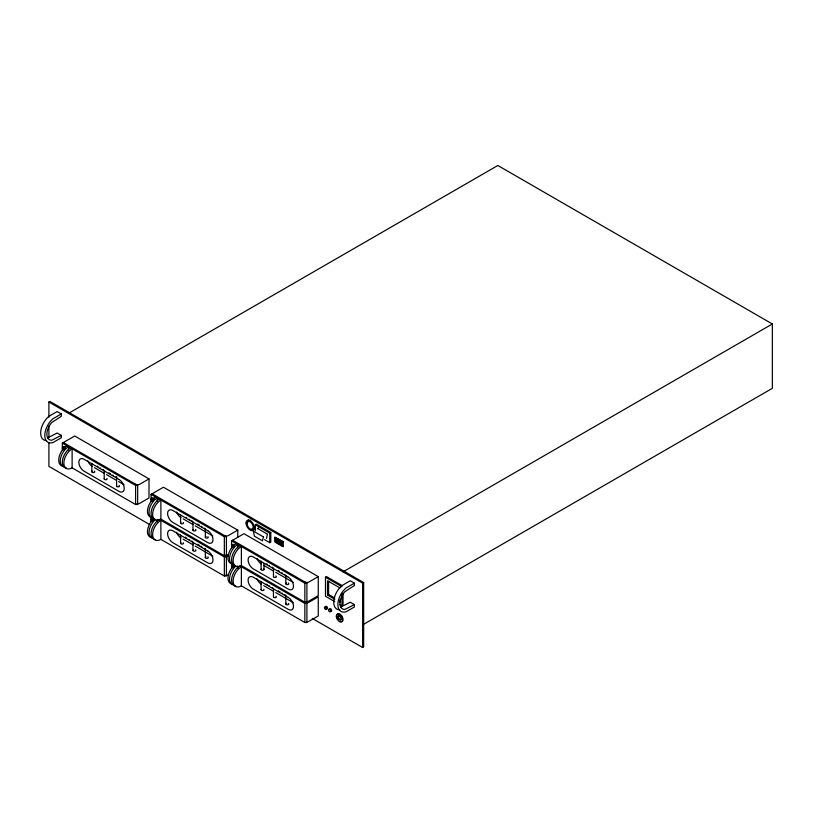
<?xml version="1.0" encoding="UTF-8"?>
<svg xmlns="http://www.w3.org/2000/svg" width="813" height="813" viewBox="0 0 813 813"><rect width="100%" height="100%" fill="white"/><g stroke="black" fill="none" stroke-linecap="round" stroke-linejoin="round"><path stroke-width="1.22" d="M257.436 528.684L258.666 527.901M266.532 538.399L267.436 534.151L257.63 528.491M48.902 417.171L48.902 402.029L49.939 401.439L363.665 582.565L363.665 646.914L362.639 647.514L312.283 618.439M61.29 435.402L51.686 440.26A12.022 6.941 -60 0 1 46.859 434.203A12.022 6.941 -60 0 1 51.686 422.557L61.29 416.327L61.29 413.949L53.038 418.715A14.959 8.638 -60 0 0 44.776 435.402A14.959 8.638 -60 0 0 53.038 442.546L61.29 437.78L61.29 435.402L57.164 433.014L47.561 437.882M68.516 413.35L497.83 165.486L772.35 323.981L772.35 388.329L362.73 624.821M62.327 450.29L62.327 443.146L74.705 435.992L149.013 478.898L149.013 497.963L139.724 503.318A2.917 1.687 0 0 1 136.899 503.755M149.013 478.898L139.724 484.253A2.917 1.687 0 0 1 135.598 484.253M151.076 501.54L151.076 494.385L163.464 487.231L237.762 530.137L237.762 537.281M237.762 530.137L228.473 535.493A2.917 1.687 0 0 1 224.347 535.493M255.312 530.726L255.312 524.771L256.339 524.172L270.79 532.515L270.79 542.047L269.753 542.647L264.601 539.669M231.573 548.013L231.573 540.858L243.961 533.714L318.259 576.61L318.259 595.675L308.97 601.041A2.917 1.687 0 0 1 306.908 601.529M255.312 524.771L269.753 533.115L270.79 532.515M274.916 537.281L283.178 542.047L283.178 546.814L274.916 542.047L274.916 537.281L283.686 541.753M275.953 537.881L274.916 538.48L282.141 542.647L283.178 542.047M275.434 541.753L281.623 545.33L281.623 542.942L275.434 539.365L275.434 541.753L276.471 541.153L281.623 544.141M283.178 545.625L282.141 546.224L282.141 542.647M318.259 576.61L308.97 581.976A2.917 1.687 0 0 1 304.845 581.976M334.773 601.63L325.485 596.275L325.485 577.21L326.521 576.61L341.999 585.543L350.251 580.777L354.387 583.165L354.387 585.543L344.783 591.773A12.022 6.941 -60 0 0 339.946 603.419A12.022 6.941 -60 0 0 344.783 609.476L354.387 604.618L354.387 606.996L346.125 611.762A14.959 8.638 -60 0 1 337.873 604.618A14.959 8.638 -60 0 1 346.125 587.931L354.387 583.165M343.035 571.844L772.35 323.981M339.936 587.931L327.548 580.777L327.548 595.075L328.584 594.486L334.773 598.063M48.902 402.029L362.639 583.165L363.665 582.565M339.936 604.618L341.999 605.807L343.035 605.207L343.035 593.297M340.657 607.098L350.251 602.23L354.387 604.618M62.327 443.146L135.598 485.442L137.661 485.442L137.661 504.517L135.598 504.517L72.123 467.871A11.677 6.738 -60 0 1 63.871 463.105A11.677 6.738 -60 0 1 72.123 448.806L72.123 467.871M224.347 536.692L226.41 536.692L226.41 555.757L224.347 555.757L224.347 536.692L151.076 494.385M155.202 539.578A11.677 6.738 -60 0 1 151.36 531.082A11.677 6.738 -60 0 1 159.328 519.405L224.347 556.946L226.41 556.946L226.41 576.01L224.347 576.01L160.883 539.375A11.677 6.738 -60 0 1 152.62 534.608A11.677 6.738 -60 0 1 160.883 520.3L160.883 539.375M304.845 583.165L306.908 583.165L306.908 602.23L304.845 602.23L304.845 583.165L231.573 540.858M235.699 586.061A11.677 6.738 -60 0 1 231.857 577.555A11.677 6.738 -60 0 1 239.825 565.889L304.845 603.419L306.908 603.419L306.908 622.484L304.845 622.484L241.38 585.848A11.677 6.738 -60 0 1 233.118 581.082A11.677 6.738 -60 0 1 241.38 566.783L241.38 585.848M61.29 413.949L57.164 411.561L48.902 416.327A14.959 8.638 -60 0 0 40.721 431.601A14.959 8.638 -60 0 0 46.666 440.565M275.953 541.458L281.105 544.436M325.485 577.21L341.999 586.742M63.353 442.546L137.661 485.442M152.112 493.786L226.41 536.692M232.609 540.259L306.908 583.165M327.548 595.075L334.773 599.252M94.44 467.648L104.308 473.349M106.503 474.609L116.371 480.31M118.566 481.57L124.054 484.741M183.199 518.887L193.067 524.588M195.262 525.848L212.803 535.98M263.697 565.36L273.564 571.061M275.759 572.332L293.3 582.454M160.883 519.111L160.883 500.046A11.677 6.738 -60 0 0 152.62 514.344A11.677 6.738 -60 0 0 160.883 519.111L226.41 556.946M241.38 565.584L241.38 546.519A11.677 6.738 -60 0 0 233.118 560.818A11.677 6.738 -60 0 0 241.38 565.584L306.908 603.419M183.199 539.151L193.067 544.842M195.262 546.112L212.803 556.244M263.697 585.624L273.564 591.315M275.759 592.586L293.3 602.718M149.775 524.619L48.902 466.377L48.902 442.404M362.639 583.165L362.639 647.514M341.999 593.886L341.999 605.807M339.936 599.842L339.936 602.23M328.584 581.376L328.584 594.486M304.845 603.419L304.845 622.484M285.841 575.421L285.841 583.754M285.841 595.675L285.841 604.018M273.463 568.267L273.463 576.61M273.463 588.531L273.463 596.864M269.753 533.115L269.753 542.647M263.991 563.5L263.991 569.456M261.075 561.122L261.075 569.456M261.075 581.376L261.075 589.72M237.762 548.013L237.762 544.436A11.677 6.738 -60 0 0 229.794 556.102A11.677 6.738 -60 0 0 233.636 564.608M237.762 565.889L237.762 568.267M231.573 563.5L231.573 568.267M224.347 556.946L224.347 576.01M205.343 528.938L205.343 537.281M205.343 549.202L205.343 557.545M192.966 521.794L192.966 530.137M192.966 542.047L192.966 550.391M180.577 514.639L180.577 522.983M180.577 534.903L180.577 543.247M157.265 501.54L157.265 497.963A11.677 6.738 -60 0 0 149.297 509.629A11.677 6.738 -60 0 0 153.139 518.135M157.265 519.405L157.265 521.794M151.076 517.027L151.076 521.794M135.598 485.442L135.598 504.517M116.594 476.509L116.594 486.042M104.206 470.554L104.206 478.898M91.828 463.4L91.828 471.743M68.516 450.29L68.516 446.723A11.677 6.738 -60 0 0 60.538 458.39A11.677 6.738 -60 0 0 64.39 466.896M48.902 426.002L48.902 437.364M336.948 616.925A4.38 2.53 60 0 1 339.133 613.805A4.38 2.53 60 0 1 342.923 618.52A4.38 2.53 60 0 1 340.738 621.64M337.751 618.988A4.38 2.53 60 0 1 337.253 617.961M106.93 478.471A1.463 0.843 0 0 1 105.67 479.731A1.463 0.843 0 0 1 104.399 478.471M63.394 447.648A1.463 0.843 60 0 1 64.115 446.601A1.463 0.843 60 0 1 65.386 448.176M119.084 485.452A1.463 0.843 0 0 1 118.434 486.855A1.463 0.843 0 0 1 116.645 485.828M94.318 471.144A1.463 0.843 0 0 1 94.318 472.343A1.463 0.843 0 0 1 92.255 472.343A1.463 0.843 0 0 1 92.255 471.144M110.527 473.603A1.463 0.843 60 0 1 109.796 473.532M109.277 473.075A1.463 0.843 60 0 1 109.064 472.76M66.453 468.085A11.677 6.738 -60 0 1 62.601 459.579A11.677 6.738 -60 0 1 70.579 447.912M92.255 466.377A7.297 4.217 60 0 1 87.784 460.819M116.716 477.18A1.463 0.843 60 0 1 115.72 476.916M62.835 466.001A11.677 6.738 -60 0 1 58.993 457.495A11.677 6.738 -60 0 1 66.971 445.829M63.871 449.833A1.463 0.843 60 0 1 62.388 448.349A1.463 0.843 60 0 1 63.17 447.231A1.463 0.843 60 0 1 64.39 449.101M103.607 469.955A1.463 0.843 60 0 1 103.088 469.497M207.833 556.946A1.463 0.843 0 0 1 207.742 558.185A1.463 0.843 0 0 1 205.608 558.023A1.463 0.843 0 0 1 206.075 556.814M113.403 475.453A1.463 0.843 60 0 1 112.621 475.127M100.507 468.166A1.463 0.843 60 0 1 100.243 467.973M97.926 466.52A1.463 0.843 60 0 1 97.143 466.184M181.004 537.881A7.297 4.217 60 0 1 176.533 532.322M228.473 555.757A2.917 1.687 0 0 1 224.347 555.757M228.473 574.821A2.917 1.687 0 0 1 225.658 575.258M186.685 538.023A1.463 0.843 60 0 1 186.167 537.881M185.649 537.423A1.463 0.843 60 0 1 185.435 537.108M195.455 549.801A1.463 0.843 0 0 1 195.537 550.94A1.463 0.843 0 0 1 193.585 551.082A1.463 0.843 0 0 1 193.159 549.974M151.594 537.495A11.677 6.738 -60 0 1 147.539 530.34A11.677 6.738 -60 0 1 153.586 518.887M153.139 538.389A11.677 6.738 -60 0 1 149.084 531.235A11.677 6.738 -60 0 1 155.131 519.781M201.909 546.936A1.463 0.843 60 0 1 201.644 546.814M201.126 546.356A1.463 0.843 60 0 1 200.913 546.051M199.276 545.106A1.463 0.843 60 0 1 198.819 545.147M198.037 544.578A1.463 0.843 60 0 1 197.823 544.263M183.301 542.82A1.463 0.843 0 0 1 182.874 543.938A1.463 0.843 0 0 1 180.923 543.785A1.463 0.843 0 0 1 181.004 542.647M152.143 519.141A1.463 0.843 60 0 1 152.742 518.084A1.463 0.843 60 0 1 154.033 519.334M152.377 521.316A1.463 0.843 60 0 1 151.096 519.629A1.463 0.843 60 0 1 152.021 518.765A1.463 0.843 60 0 1 153.139 520.605M192.356 541.458A1.463 0.843 60 0 1 191.838 541.001M205.252 548.745A1.463 0.843 60 0 1 204.47 548.409M189.775 539.802A1.463 0.843 60 0 1 188.992 539.476M151.594 517.241A11.677 6.738 -60 0 1 147.742 508.735A11.677 6.738 -60 0 1 155.72 497.068M155.202 519.324A11.677 6.738 -60 0 1 151.36 510.818A11.677 6.738 -60 0 1 159.328 499.152M228.473 554.568A2.917 1.687 0 0 1 225.658 555.005M199.276 524.842A1.463 0.843 60 0 1 198.545 524.771M198.037 524.314A1.463 0.843 60 0 1 197.823 523.999M205.252 528.48A1.463 0.843 60 0 1 204.47 528.155M201.909 526.672A1.463 0.843 60 0 1 201.38 526.367M192.356 521.194A1.463 0.843 60 0 1 191.838 520.737M189.775 519.548A1.463 0.843 60 0 1 188.992 519.212M183.301 522.566A1.463 0.843 0 0 1 182.874 523.674A1.463 0.843 0 0 1 180.923 523.531A1.463 0.843 0 0 1 181.004 522.393M152.143 498.887A1.463 0.843 60 0 1 152.742 497.82A1.463 0.843 60 0 1 154.033 499.07M195.455 529.537A1.463 0.843 0 0 1 195.537 530.676A1.463 0.843 0 0 1 193.585 530.828A1.463 0.843 0 0 1 193.159 529.71M207.833 536.692A1.463 0.843 0 0 1 207.742 537.932A1.463 0.843 0 0 1 205.608 537.769A1.463 0.843 0 0 1 206.075 536.56M181.004 517.627A7.297 4.217 60 0 1 176.533 512.068M186.685 517.759A1.463 0.843 60 0 1 185.892 517.424M152.377 501.052A1.463 0.843 60 0 1 151.096 499.365A1.463 0.843 60 0 1 152.021 498.511A1.463 0.843 60 0 1 153.139 500.341M282.406 573.145A1.463 0.843 60 0 1 281.877 572.84M279.316 571.356A1.463 0.843 60 0 1 278.778 571.051M278.534 570.787A1.463 0.843 60 0 1 278.32 570.472M272.853 567.667A1.463 0.843 60 0 1 272.335 567.21M288.33 603.419A1.463 0.843 0 0 1 288.239 604.659A1.463 0.843 0 0 1 286.105 604.506A1.463 0.843 0 0 1 286.572 603.287M232.609 565.289A1.463 0.843 60 0 1 233.372 564.578A1.463 0.843 60 0 1 234.53 565.807M233.636 584.862A11.677 6.738 -60 0 1 229.581 577.708A11.677 6.738 -60 0 1 235.628 566.255M232.091 583.968A11.677 6.738 -60 0 1 228.036 576.813A11.677 6.738 -60 0 1 234.083 565.36M263.798 589.293A1.463 0.843 0 0 1 262.538 590.563A1.463 0.843 0 0 1 261.268 589.293M261.501 584.354A7.297 4.217 60 0 1 257.03 578.795M275.953 596.275A1.463 0.843 0 0 1 275.292 597.677A1.463 0.843 0 0 1 273.503 596.651M232.874 567.789A1.463 0.843 60 0 1 231.593 566.102A1.463 0.843 60 0 1 232.518 565.238A1.463 0.843 60 0 1 233.636 567.078M282.406 593.409A1.463 0.843 60 0 1 281.877 593.094M285.749 595.218A1.463 0.843 60 0 1 284.723 594.618M279.936 591.427A1.463 0.843 60 0 1 279.042 591.508M278.534 591.051A1.463 0.843 60 0 1 278.32 590.736M272.853 587.931A1.463 0.843 60 0 1 272.335 587.474M269.489 585.949A1.463 0.843 60 0 1 269.245 585.685M267.182 584.496A1.463 0.843 60 0 1 266.39 584.161M304.845 602.23A2.917 1.687 0 0 0 308.97 602.23L318.259 596.864L318.259 615.939L308.97 621.295A2.917 1.687 0 0 1 306.908 621.793M341.033 619.618A2.185 1.26 60 0 1 338.838 618.358A2.185 1.26 60 0 1 338.838 615.827M339.539 615.766A2.185 1.26 60 0 1 340.332 616.224M340.708 616.62A2.185 1.26 60 0 1 341.033 617.087M232.091 563.714A11.677 6.738 -60 0 1 228.24 555.208A11.677 6.738 -60 0 1 236.217 543.541M232.609 545.035A1.463 0.843 60 0 1 233.372 544.324A1.463 0.843 60 0 1 234.53 545.543M263.798 569.039A1.463 0.843 0 0 1 262.538 570.299A1.463 0.843 0 0 1 261.268 569.039M288.33 583.165A1.463 0.843 0 0 1 288.239 584.405A1.463 0.843 0 0 1 286.105 584.242A1.463 0.843 0 0 1 286.572 583.033M275.953 576.01A1.463 0.843 0 0 1 275.292 577.423A1.463 0.843 0 0 1 273.503 576.387M235.699 565.797A11.677 6.738 -60 0 1 231.857 557.291A11.677 6.738 -60 0 1 239.825 545.625M232.874 547.525A1.463 0.843 60 0 1 231.593 545.838A1.463 0.843 60 0 1 232.518 544.984A1.463 0.843 60 0 1 233.636 546.814M261.501 564.1A7.297 4.217 60 0 1 257.03 558.541M284.967 574.628A1.463 0.843 60 0 1 284.723 574.364M269.489 565.685A1.463 0.843 60 0 1 269.245 565.431M267.182 564.232A1.463 0.843 60 0 1 266.39 563.907M255.13 529.233A5.833 3.374 60 0 1 252.213 528.938M248.087 521.794A5.833 3.374 60 0 1 248.636 519.731M254.896 527.515A4.38 2.53 60 0 1 253.016 528.094M249.225 521.519A4.38 2.53 60 0 1 250.668 520.188M325.485 606.996A1.463 0.843 60 0 1 326.613 606.457A1.463 0.843 60 0 1 327.537 608.388A1.463 0.843 60 0 1 326.247 608.591M329.611 609.384A1.463 0.843 60 0 1 330.739 608.846A1.463 0.843 60 0 1 331.663 610.766A1.463 0.843 60 0 1 330.383 610.97M339.753 609.78A14.959 8.638 -60 0 1 333.808 600.817A14.959 8.638 -60 0 1 341.999 585.543M263.503 536.946L262.406 540.787L254.408 536.163L253.31 531.062L263.503 536.946M119.084 479.487L83.993 459.233A7.297 4.217 60 0 0 78.831 462.211A7.297 4.217 60 0 0 83.993 471.144L119.084 491.408A7.297 4.217 60 0 0 124.247 488.43A7.297 4.217 60 0 0 119.084 479.487M207.833 530.726L172.752 510.473A7.297 4.217 60 0 0 167.59 513.45A7.297 4.217 60 0 0 172.752 522.393L207.833 542.647A7.297 4.217 60 0 0 212.996 539.669A7.297 4.217 60 0 0 207.833 530.726M288.33 577.21L253.25 556.946A7.297 4.217 60 0 0 248.087 559.923A7.297 4.217 60 0 0 253.25 568.866L288.33 589.12A7.297 4.217 60 0 0 293.493 586.143A7.297 4.217 60 0 0 288.33 577.21M207.833 550.99L172.752 530.726A7.297 4.217 60 0 0 167.59 533.714A7.297 4.217 60 0 0 172.752 542.647L207.833 562.901A7.297 4.217 60 0 0 212.996 559.923A7.297 4.217 60 0 0 207.833 550.99M288.33 597.464L253.25 577.21A7.297 4.217 60 0 0 248.087 580.187A7.297 4.217 60 0 0 253.25 589.12L288.33 609.384A7.297 4.217 60 0 0 293.493 606.396A7.297 4.217 60 0 0 288.33 597.464M246.024 522.983A5.833 3.374 60 0 0 252.213 530.686A5.833 3.374 60 0 0 252.213 522.434A5.833 3.374 60 0 0 246.024 522.983M337.873 617.128A2.185 1.26 60 0 0 340.19 620.014A2.185 1.26 60 0 0 340.19 616.915A2.185 1.26 60 0 0 337.873 617.128M247.05 523.582A4.38 2.53 60 0 0 251.695 529.354A4.38 2.53 60 0 0 251.695 523.165A4.38 2.53 60 0 0 247.05 523.582M336.318 616.234A4.38 2.53 60 0 0 340.962 622.006A4.38 2.53 60 0 0 340.962 615.817A4.38 2.53 60 0 0 336.318 616.234M324.458 607.596A1.463 0.843 60 0 0 326.003 609.516A1.463 0.843 60 0 0 326.003 607.453A1.463 0.843 60 0 0 324.458 607.596M328.584 609.974A1.463 0.843 60 0 0 330.129 611.904A1.463 0.843 60 0 0 330.129 609.841A1.463 0.843 60 0 0 328.584 609.974"/></g></svg>
